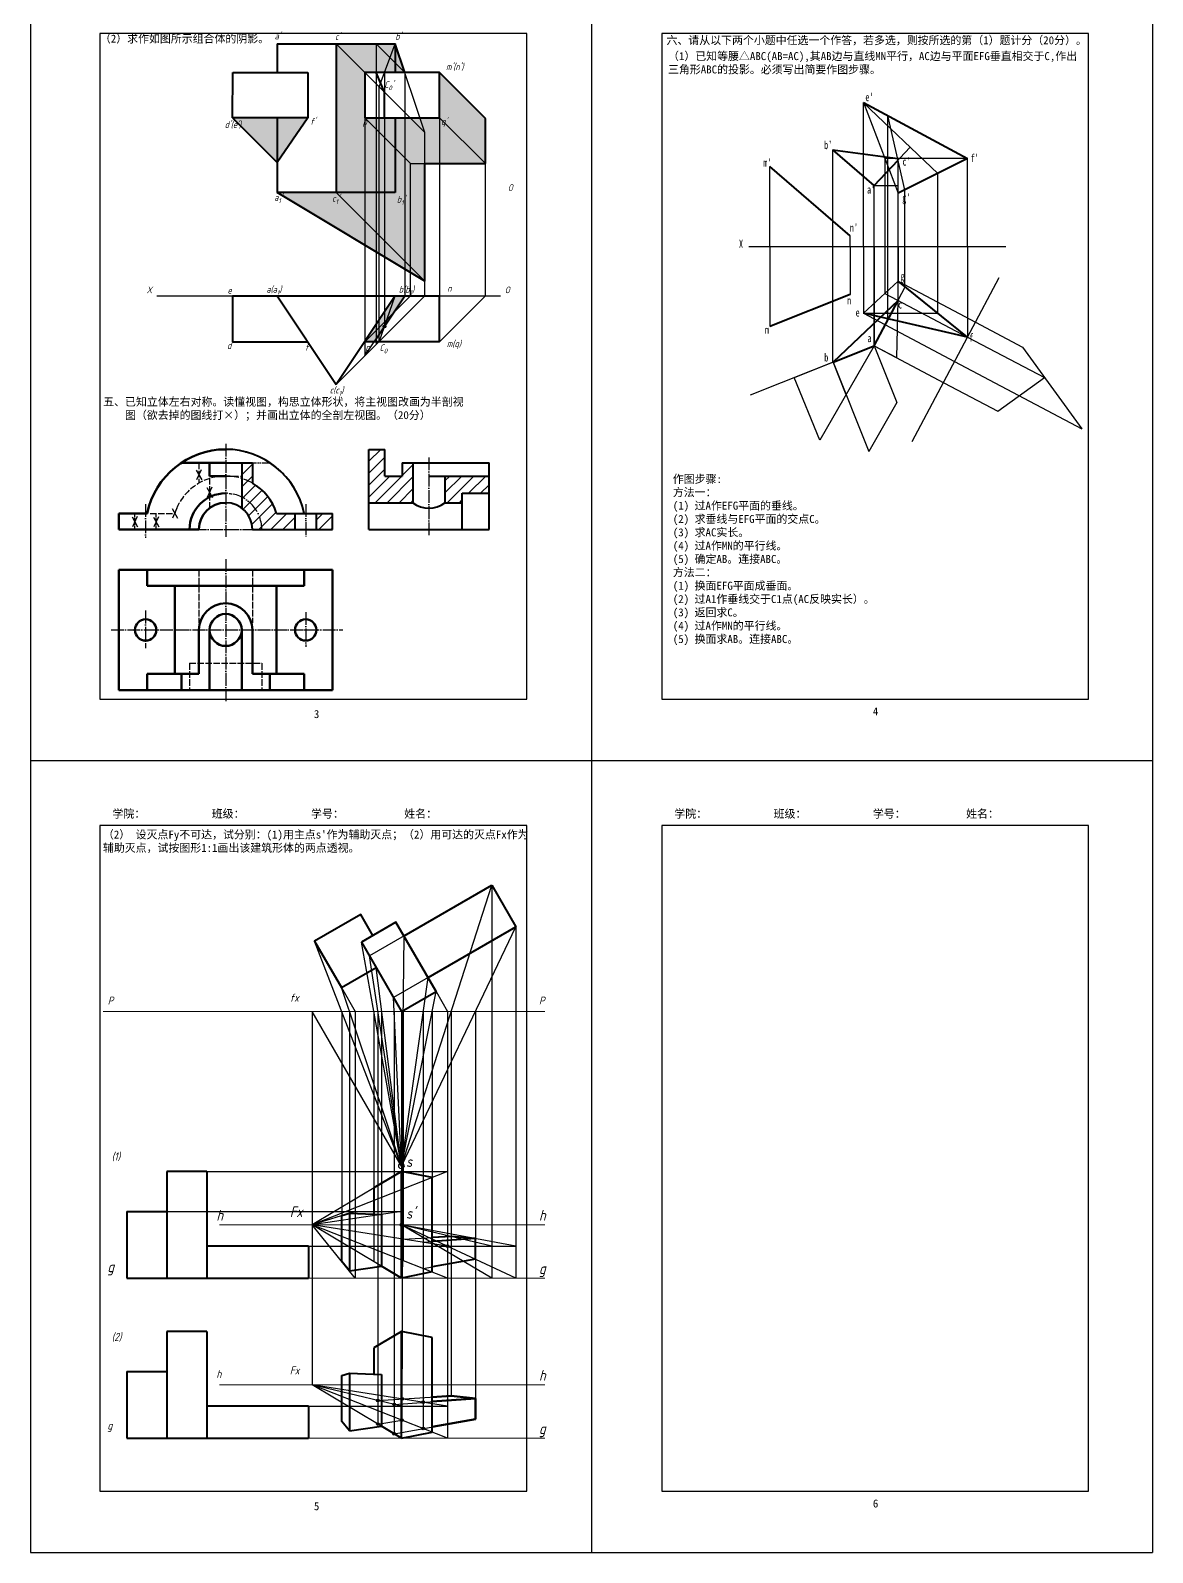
# Model space of a CAD drawing. Header units: millimetres. Extents: x -985 to -565, y -955 to -64.
# Drawn here: x -985 to -565, y -955 to -384 of the extents above; entities that cross this region are included whole.
import ezdxf

# ---------------------------------------------------------------- set-up
doc = ezdxf.new("R2010")
doc.units = ezdxf.units.MM
doc.header["$LTSCALE"] = 0.2
for name, pattern in [('ACAD_ISO02W100', [15, 12, -3]), ('ACAD_ISO04W100', [30, 24, -3, 0, -3]), ('ACAD_ISO05W100', [33, 24, -3, 0, -3, 0, -3])]:
    doc.linetypes.add(name, pattern=pattern)
doc.layers.get('0').update_dxf_attribs({"lineweight": 40})
doc.layers.add('answer', color=170, linetype='Continuous', lineweight=50, plot=False)
doc.layers.add('答案粗实线', color=1, linetype='Continuous', lineweight=40, plot=False)
for name, color, linetype, plot in [('LAYER3', 5, 'Continuous', False), ('图框', 160, 'Continuous', False), ('答案填充2', 1, 'Continuous', False), ('答案点画线', 10, 'ACAD_ISO04W100', False), ('答案细实线', 1, 'Continuous', False)]:
    doc.layers.add(name, color=color, linetype=linetype, plot=plot)
doc.layers.add('双点画线', color=7, linetype='ACAD_ISO05W100')
doc.layers.add('投影字母', color=7, linetype='Continuous')
for name, color, linetype, lineweight in [('文字', 7, 'Continuous', 20), ('格', 7, 'Continuous', 18), ('汉字', 7, 'Continuous', 20), ('点画线', 7, 'ACAD_ISO04W100', 25), ('粗实线', 7, 'Continuous', 50), ('细实线', 7, 'Continuous', 25), ('虚线', 7, 'ACAD_ISO02W100', 25)]:
    doc.layers.add(name, color=color, linetype=linetype, lineweight=lineweight)
doc.styles.add('图中中文', font='', dxfattribs={"width": 0.7, "height": 3})
doc.styles.add('字母', font='gbeitc.shx')
doc.styles.add('尺寸文字25', font='gbeitc.shx', dxfattribs={"height": 2.5})
doc.styles.add('题目文本', font='', dxfattribs={"height": 3})
doc.styles.get('图中中文').set_extended_font_data('FangSong_GB2312')
doc.styles.get('题目文本').set_extended_font_data('SimSun')

msp = doc.modelspace()

# ---------------------------------------------------------------- hatches: boundary and pattern name
at = {"layer": '答案填充2'}
h = msp.add_hatch(color=256, dxfattribs=at)
h.dxf.hatch_style = 1
h.set_gradient(color1=(0, 255, 0), tint=1, name='CURVED')
h.paths.add_polyline_path([(-860.054, -400.092), (-870.73, -389.416), (-870.73, -445.144), (-860.003, -445.144), (-860.003, -417.155), (-860.054, -417.104)])
h.paths.add_polyline_path([(-870.73, -445.144), (-892.829, -445.144), (-860.003, -464.859), (-860.003, -455.872)])
h.paths.add_polyline_path([(-881.406, -417.104), (-892.829, -417.104), (-892.829, -433.832)])
h.paths.add_polyline_path([(-892.829, -417.104), (-909.557, -417.104), (-892.829, -433.832)])
h.paths.add_polyline_path([(-860.003, -445.144), (-870.73, -445.144), (-860.003, -455.872)], flags=17)
h.paths.add_polyline_path([(-814.799, -417.388), (-832.044, -400.143), (-832.044, -417.104), (-814.799, -434.28)])
h.paths.add_polyline_path([(-855.766, -389.416), (-870.73, -389.416), (-860.003, -400.143), (-855.766, -400.143)])
h.paths.add_polyline_path([(-832.044, -417.104), (-832.044, -434.28), (-814.799, -434.28)])
h.paths.add_polyline_path([(-832.044, -417.104), (-839.357, -417.104), (-837.5, -422.646), (-837.5, -434.28), (-832.044, -434.28)])
h.paths.add_polyline_path([(-837.5, -422.646), (-843.042, -417.104), (-845.038, -417.104), (-845.038, -432.12), (-842.878, -434.28), (-837.5, -434.28)])
h.paths.add_polyline_path([(-837.5, -434.28), (-842.878, -434.28), (-842.878, -472.997), (-837.5, -478.375)])
h.paths.add_polyline_path([(-842.878, -434.28), (-845.038, -432.12), (-845.038, -470.836), (-842.878, -472.997)])
h.paths.add_polyline_path([(-845.038, -432.12), (-848.632, -428.526), (-848.632, -445.144), (-852.683, -445.144), (-852.683, -463.192), (-845.038, -470.836)])
h.paths.add_polyline_path([(-845.038, -417.104), (-848.632, -417.104), (-848.632, -428.526), (-845.038, -432.12)])
h.paths.add_polyline_path([(-848.632, -417.104), (-852.683, -417.104), (-852.683, -424.475), (-848.632, -428.526)])
h.paths.add_polyline_path([(-848.632, -428.526), (-852.683, -424.475), (-852.683, -445.144), (-848.632, -445.144)])
h.paths.add_polyline_path([(-855.766, -421.392), (-860.003, -417.155), (-860.003, -445.144), (-855.766, -445.144)])
h.paths.add_polyline_path([(-861.543, -420.992), (-858.053, -420.992), (-858.053, -417.242), (-861.543, -417.242)], flags=9)
h.paths.add_polyline_path([(-872.906, -449.455), (-869.375, -449.455), (-869.375, -445.944), (-872.906, -445.944)], flags=24)
h.paths.add_polyline_path([(-913.165, -421.61), (-905.769, -421.61), (-905.769, -418.172), (-913.165, -418.172)], flags=9)
h.paths.add_polyline_path([(-832.073, -420.881), (-828.844, -420.881), (-828.844, -417.131), (-832.073, -417.131)], flags=9)
h.paths.add_polyline_path([(-848.624, -449.799), (-844.781, -449.799), (-844.781, -446.289), (-848.624, -446.289)], flags=9)
h = msp.add_hatch(color=256, dxfattribs=at)
h.dxf.hatch_style = 1
h.set_gradient(color1=(0, 255, 0), tint=1, name='CURVED')
h.paths.add_polyline_path([(-855.766, -460.109), (-860.003, -455.872), (-860.003, -464.859), (-855.766, -467.404)])
h.paths.add_polyline_path([(-855.766, -445.144), (-860.003, -445.144), (-860.003, -455.872), (-855.766, -460.109)])
h.paths.add_polyline_path([(-852.683, -445.144), (-854.689, -445.144), (-854.689, -461.186), (-852.683, -463.192)])
h.paths.add_polyline_path([(-854.689, -445.144), (-855.766, -445.144), (-855.766, -460.109), (-854.689, -461.186)])
h.paths.add_polyline_path([(-854.689, -422.469), (-855.766, -421.392), (-855.766, -445.144), (-854.689, -445.144)])
h.paths.add_polyline_path([(-852.683, -424.475), (-854.689, -422.469), (-854.689, -445.144), (-852.683, -445.144)])
h.paths.add_polyline_path([(-852.683, -463.192), (-852.683, -469.256), (-845.038, -473.847), (-845.038, -470.836)])
h.paths.add_polyline_path([(-852.683, -463.192), (-854.689, -461.186), (-854.689, -468.051), (-852.683, -469.256)])
h.paths.add_polyline_path([(-854.689, -461.186), (-855.766, -460.109), (-855.766, -467.404), (-854.689, -468.051)])
h.paths.add_polyline_path([(-845.038, -470.836), (-845.038, -473.847), (-842.878, -475.145), (-842.878, -472.997)])
h.paths.add_polyline_path([(-842.878, -472.997), (-842.878, -475.145), (-837.5, -478.375)])
h.paths.add_polyline_path([(-850.587, -394.594), (-855.766, -389.416), (-855.766, -400.143), (-852.683, -400.143)])
h.paths.add_polyline_path([(-848.632, -389.416), (-855.766, -389.416), (-850.587, -394.594)])
h.paths.add_polyline_path([(-848.632, -389.416), (-850.587, -394.594), (-848.632, -396.549)])
h.paths.add_polyline_path([(-848.632, -396.549), (-850.587, -394.594), (-852.683, -400.143), (-848.632, -400.143)])
h.paths.add_polyline_path([(-848.632, -389.416), (-848.632, -396.549), (-845.038, -400.143)])
h.paths.add_polyline_path([(-848.632, -396.549), (-848.632, -400.143), (-845.038, -400.143)], flags=17)
h.paths.add_polyline_path([(-855.766, -417.104), (-860.003, -417.104), (-860.003, -417.155), (-855.766, -421.392)])
h.paths.add_polyline_path([(-854.689, -417.104), (-855.766, -417.104), (-855.766, -421.392), (-854.689, -422.469)])
h.paths.add_polyline_path([(-852.683, -417.104), (-854.689, -417.104), (-854.689, -422.469), (-852.683, -424.475)])
h.paths.add_polyline_path([(-839.357, -417.104), (-843.042, -417.104), (-837.5, -422.646)])
h.paths.add_polyline_path([(-845.038, -483.875), (-848.632, -483.875), (-851.763, -492.76), (-849.327, -490.324)])
h.paths.add_polyline_path([(-848.632, -483.875), (-852.683, -489.966), (-852.683, -493.68), (-851.763, -492.76)])
h.paths.add_polyline_path([(-861.543, -420.992), (-858.053, -420.992), (-858.053, -417.242), (-861.543, -417.242)], flags=9)
h = msp.add_hatch(color=256, dxfattribs=at)
h.dxf.hatch_style = 1
h.set_gradient(color1=(0, 255, 0), tint=1, name='SPHERICAL')
h.paths.add_polyline_path([(-845.038, -483.875), (-848.632, -483.875), (-851.763, -492.76), (-849.327, -490.324)])
h.paths.add_polyline_path([(-848.632, -483.875), (-852.683, -489.966), (-852.683, -493.68), (-851.763, -492.76)])
h.paths.add_polyline_path([(-852.683, -489.966), (-854.689, -492.984), (-854.689, -495.687), (-852.683, -493.68)])
h.paths.add_polyline_path([(-854.689, -492.984), (-855.766, -494.603), (-855.766, -496.763), (-854.689, -495.687)])
h.paths.add_polyline_path([(-855.766, -496.763), (-855.766, -494.603), (-860.003, -500.975), (-860.003, -501)])
h.paths.add_polyline_path([(-855.766, -500.007), (-855.766, -496.763), (-860.003, -501), (-860.003, -501.052), (-856.466, -501.06)])
h.paths.add_polyline_path([(-854.689, -495.687), (-855.766, -496.763), (-855.766, -500.007), (-854.689, -498.388)])
h.paths.add_polyline_path([(-853.183, -495.37, -0.4142136), (-852.683, -494.87), (-852.683, -493.68), (-854.689, -495.687), (-854.689, -498.388), (-852.96, -495.787, -0.2510721)])
h.paths.add_polyline_path([(-851.763, -492.76), (-852.683, -493.68), (-852.683, -494.87, -0.0849003), (-852.517, -494.899)])
h.paths.add_polyline_path([(-849.327, -490.324), (-851.763, -492.76), (-852.517, -494.899, -0.0620941), (-852.406, -494.954)])
at = {"layer": '答案细实线'}
h = msp.add_hatch(dxfattribs=at)
h.set_pattern_fill('ANSI31', color=256)
h.set_pattern_definition([(45, (-193.5636, -716.0503), (-2.245064, 2.245064), [])])
h.paths.add_polyline_path([(-813.479, -557.874), (-813.479, -551.401), (-829.979, -551.401), (-829.979, -561.401), (-823.479, -561.401), (-823.479, -557.874)])
h.paths.add_polyline_path([(-841.979, -546.401), (-845.979, -546.401), (-845.979, -551.401), (-852.479, -551.401), (-852.479, -541.401), (-858.479, -541.401), (-858.479, -561.401), (-841.979, -561.401)])
h = msp.add_hatch(dxfattribs=at)
h.set_pattern_fill('ANSI31', color=256)
h.set_pattern_definition([(45, (-280.5634, -630.279), (-2.245064, 2.245064), [])])
h.paths.add_polyline_path([(-902.164, -554.08), (-902.164, -546.401), (-906.164, -546.401), (-906.164, -561.988), (-894.517, -561.988, 0.1402101)])
h.paths.add_polyline_path([(-886.164, -565.401), (-893.085, -565.401, 0.0463573), (-894.517, -561.988), (-906.164, -561.988), (-906.164, -563.401, -0.236068), (-902.164, -571.401), (-896.308, -571.401), (-886.164, -571.401)])
h.paths.add_polyline_path([(-872.164, -565.401), (-878.164, -565.401), (-878.164, -571.401), (-872.164, -571.401)])

# ---------------------------------------------------------------- linework, layer by layer
for p, q in [((-892.829, -389.416), (-870.73, -389.416)), ((-892.829, -389.416), (-892.829, -400.143)), ((-870.73, -389.416), (-848.632, -389.416)), ((-870.73, -389.416), (-870.73, -445.144)), ((-848.632, -389.416), (-848.632, -400.143)), ((-909.557, -417.104), (-909.417, -400.143)), ((-909.417, -400.143), (-881.406, -400.143)), ((-881.406, -400.143), (-881.406, -417.104)), ((-832.044, -400.143), (-860.054, -400.143)), ((-860.054, -400.143), (-860.054, -417.104)), ((-832.044, -417.104), (-832.044, -400.143)), ((-673.189, -411.355), (-634.189, -432.355)), ((-881.406, -417.104), (-909.557, -417.104)), ((-892.829, -417.104), (-892.829, -445.144)), ((-860.054, -417.104), (-832.044, -417.104)), ((-848.632, -417.104), (-848.632, -445.144)), ((-634.189, -432.355), (-660.189, -445.355)), ((-678.189, -461.355), (-708.189, -435.355)), ((-848.632, -445.144), (-892.829, -445.144)), ((-634.189, -499.355), (-660.189, -478.355)), ((-909.557, -483.875), (-909.557, -501.121)), ((-909.557, -483.875), (-832.044, -483.875)), ((-892.829, -483.875), (-870.73, -517.106)), ((-892.829, -483.875), (-870.73, -517.106)), ((-848.632, -483.875), (-870.73, -517.106)), ((-848.632, -483.875), (-870.73, -517.106)), ((-832.044, -501.121), (-832.044, -483.875)), ((-678.189, -483.355), (-708.189, -495.355)), ((-634.189, -499.355), (-673.189, -490.355)), ((-909.557, -501.121), (-881.406, -501.052)), ((-909.557, -501.121), (-881.406, -501.052)), ((-832.044, -501.121), (-860.054, -501.052)), ((-832.044, -501.121), (-860.054, -501.052)), ((-845.333, -723.845), (-812.424, -704.845)), ((-812.424, -704.845), (-803.424, -720.433)), ((-836.333, -739.433), (-803.424, -720.433)), ((-934.178, -812.129), (-934.178, -852.129)), ((-919.178, -812.129), (-934.178, -812.129)), ((-919.178, -812.129), (-919.178, -852.129)), ((-949.178, -827.129), (-949.178, -852.129)), ((-949.178, -827.129), (-934.178, -827.129)), ((-881.178, -840.129), (-919.178, -840.129)), ((-881.178, -840.129), (-881.178, -852.129)), ((-949.178, -852.129), (-881.178, -852.129)), ((-934.178, -872.129), (-934.178, -912.129)), ((-919.178, -872.129), (-934.178, -872.129)), ((-919.178, -872.129), (-919.178, -912.129)), ((-949.178, -887.129), (-949.178, -912.129)), ((-949.178, -887.129), (-934.178, -887.129)), ((-881.178, -900.129), (-919.178, -900.129)), ((-881.178, -900.129), (-881.178, -912.129)), ((-949.178, -912.129), (-881.178, -912.129))]:
    msp.add_line(p, q)
at = {"const_width": 0.25}
for points in [[(-669.314, -442.445, 1), (-669.064, -442.445, 1)], [(-669.314, -502.561, 1), (-669.064, -502.561, 1)]]:
    msp.add_lwpolyline(points, format="xyb", close=True, dxfattribs=at)
msp.add_lwpolyline([(-856.993, -723.649), (-861.493, -715.854), (-878.813, -725.854), (-868.813, -743.175), (-855.823, -735.675)])
msp.add_lwpolyline([(-861.323, -726.149), (-846.323, -752.129), (-833.333, -744.629), (-848.333, -718.649)], close=True)
at = {"layer": 'answer'}
for p, q in [((-827.648, -896.264), (-834.82, -896.722)), ((-818.583, -897.302), (-834.82, -898.458)), ((-818.583, -897.302), (-827.648, -896.264)), ((-818.583, -905.062), (-818.583, -897.302)), ((-834.82, -907.95), (-818.583, -905.062))]:
    msp.add_line(p, q, dxfattribs=at)
at = {"layer": 'LAYER3'}
for p, q in [((-845.333, -723.845), (-858.323, -731.345)), ((-846.323, -810.129), (-858.323, -731.345)), ((-836.333, -739.433), (-849.323, -746.933)), ((-846.323, -810.129), (-849.323, -746.933)), ((-855.157, -752.129), (-855.157, -906.853)), ((-849.076, -752.129), (-849.076, -910.485)), ((-845.657, -752.129), (-846.105, -905.397)), ((-879.809, -832.129), (-879.809, -892.129)), ((-838.127, -848.538), (-838.127, -908.538)), ((-818.583, -845.062), (-818.583, -905.062)), ((-829.002, -852.129), (-829.002, -912.129)), ((-827.648, -852.129), (-827.648, -896.264)), ((-846.323, -900.129), (-879.809, -892.129)), ((-846.323, -912.129), (-879.809, -892.129)), ((-829.002, -912.129), (-879.809, -892.129)), ((-829.002, -900.129), (-879.809, -892.129)), ((-881.178, -900.129), (-829.002, -900.129)), ((-855.157, -898.019), (-827.648, -896.264)), ((-849.076, -899.472), (-818.583, -897.302)), ((-855.157, -906.853), (-846.105, -905.397)), ((-849.076, -910.485), (-818.583, -905.062))]:
    msp.add_line(p, q, dxfattribs=at)
for centre in [(-855.157, -898.019), (-849.076, -899.472), (-846.082, -897.44), (-838.127, -898.693), (-855.157, -906.853), (-846.105, -905.397), (-849.076, -910.485), (-838.127, -908.538)]:
    msp.add_circle(centre, 0.5, dxfattribs=at)
at = {"layer": '双点画线'}
for p, q in [((-912.164, -546.401), (-895.581, -546.401)), ((-906.164, -546.401), (-906.164, -551.401)), ((-902.164, -546.401), (-902.164, -554.08)), ((-912.164, -551.401), (-906.164, -551.401)), ((-906.164, -551.401), (-906.164, -563.401)), ((-882.164, -561.929), (-882.164, -574.632)), ((-893.085, -565.401), (-882.77, -565.401)), ((-886.164, -571.401), (-886.164, -565.401)), ((-882.77, -565.401), (-872.164, -565.401)), ((-878.164, -571.401), (-878.164, -565.401)), ((-872.164, -571.401), (-872.164, -565.401)), ((-902.164, -571.401), (-872.164, -571.401))]:
    msp.add_line(p, q, dxfattribs=at)
for radius, start in [(30, 11.53696), (20, 17.4576), (13.526, 0), (10, 0)]:
    msp.add_arc((-912.164, -571.401), radius, start, 90, dxfattribs=at)
at = {"layer": '图框'}
for p, q in [((-775.069, -64.039), (-775.069, -658.039)), ((-564.819, -64.039), (-564.819, -658.039)), ((-775.069, -361.039), (-775.069, -658.039)), ((-775.069, -658.039), (-775.069, -955.039)), ((-564.819, -658.039), (-564.819, -955.039))]:
    msp.add_line(p, q, dxfattribs=at)
for points in [[(-564.819, -64.039), (-985.319, -64.039), (-985.319, -658.039), (-564.819, -658.039)], [(-564.819, -361.039), (-985.319, -361.039), (-985.319, -955.039), (-564.819, -955.039)]]:
    msp.add_lwpolyline(points, dxfattribs=at)
for points in [[(-959.314, -635.039), (-799.314, -635.039), (-799.314, -385.476), (-959.314, -385.476)], [(-748.767, -635.039), (-588.767, -635.039), (-588.767, -385.476), (-748.767, -385.476)], [(-959.314, -932.039), (-799.314, -932.039), (-799.314, -682.476), (-959.314, -682.476)], [(-748.767, -932.039), (-588.767, -932.039), (-588.767, -682.476), (-748.767, -682.476)]]:
    msp.add_lwpolyline(points, close=True, dxfattribs=at)
at = {"layer": '格'}
for p, q in [((-958.131, -752.129), (-792.602, -752.129)), ((-914.433, -832.129), (-792.602, -832.129)), ((-949.178, -852.129), (-792.602, -852.129)), ((-914.433, -892.129), (-792.602, -892.129)), ((-949.178, -912.129), (-792.602, -912.129))]:
    msp.add_line(p, q, dxfattribs=at)
at = {"layer": '点画线'}
for p, q in [((-912.164, -539.295), (-912.164, -574.2)), ((-942.164, -561.929), (-942.164, -574.632)), ((-936.308, -571.401), (-896.308, -571.401)), ((-912.164, -582.554), (-912.164, -635.812)), ((-942.164, -601.845), (-942.164, -615.894)), ((-882.164, -602.425), (-882.164, -615.429)), ((-955.082, -609.135), (-868.206, -609.135))]:
    msp.add_line(p, q, dxfattribs=at)
at = {"layer": '答案点画线'}
msp.add_line((-835.979, -544.468), (-835.979, -573.605), dxfattribs=at)
at = {"layer": '答案粗实线'}
for p, q in [((-845.038, -400.143), (-848.632, -389.416)), ((-852.683, -407.463), (-855.766, -400.143)), ((-814.799, -417.388), (-832.044, -400.143)), ((-852.683, -417.104), (-852.683, -407.463)), ((-909.557, -417.104), (-892.829, -433.832)), ((-881.406, -417.104), (-892.829, -433.832)), ((-814.799, -434.28), (-814.799, -417.388)), ((-837.5, -434.28), (-814.799, -434.28)), ((-837.5, -478.375), (-837.5, -434.28)), ((-837.5, -478.375), (-892.829, -445.144)), ((-856.466, -501.06), (-845.038, -483.875)), ((-660.189, -485.577), (-684.558, -508.735)), ((-684.558, -508.735), (-669.189, -502.561)), ((-858.479, -571.401), (-858.479, -541.401)), ((-858.479, -541.401), (-852.479, -541.401)), ((-852.479, -551.401), (-852.479, -541.401)), ((-912.164, -546.401), (-902.164, -546.401)), ((-906.164, -546.401), (-906.164, -563.401)), ((-902.164, -546.401), (-902.164, -554.08)), ((-845.979, -546.401), (-813.479, -546.401)), ((-845.979, -546.401), (-845.979, -551.401)), ((-841.979, -546.401), (-841.979, -561.401)), ((-813.479, -571.401), (-813.479, -546.401)), ((-852.479, -551.401), (-845.979, -551.401)), ((-835.979, -551.401), (-813.479, -551.401)), ((-829.979, -551.401), (-829.979, -561.401)), ((-823.479, -571.401), (-823.479, -557.874)), ((-823.479, -557.874), (-813.479, -557.874)), ((-858.479, -561.401), (-841.979, -561.401)), ((-829.979, -561.401), (-823.479, -561.401)), ((-893.085, -565.401), (-882.77, -565.401)), ((-886.164, -571.401), (-886.164, -565.401)), ((-882.77, -565.401), (-872.164, -565.401)), ((-878.164, -571.401), (-878.164, -565.401)), ((-872.164, -571.401), (-872.164, -565.401)), ((-902.164, -571.401), (-872.164, -571.401)), ((-858.479, -571.401), (-813.479, -571.401)), ((-846.323, -812.129), (-856.682, -818.317)), ((-846.323, -852.129), (-846.323, -812.129)), ((-834.82, -814.42), (-846.323, -812.129)), ((-834.82, -849.839), (-834.82, -814.42)), ((-856.682, -818.317), (-856.682, -828.128)), ((-868.684, -828.688), (-865.805, -827.798)), ((-868.684, -845.894), (-868.684, -828.688)), ((-865.805, -827.798), (-865.805, -849.455)), ((-865.805, -827.798), (-853.723, -828.234)), ((-853.723, -828.234), (-853.723, -847.709)), ((-827.648, -836.537), (-834.82, -836.923)), ((-818.583, -837.302), (-834.82, -838.458)), ((-818.583, -837.302), (-827.648, -836.537)), ((-818.583, -845.062), (-818.583, -837.302)), ((-865.805, -849.455), (-868.684, -845.894)), ((-865.805, -849.455), (-853.723, -847.709)), ((-846.323, -852.129), (-853.723, -847.709)), ((-834.82, -849.839), (-846.323, -852.129)), ((-818.583, -845.062), (-834.82, -847.95)), ((-846.323, -872.129), (-856.682, -878.317)), ((-846.323, -912.129), (-846.323, -872.129)), ((-834.82, -874.42), (-846.323, -872.129)), ((-856.682, -878.317), (-856.682, -888.128)), ((-834.82, -909.839), (-834.82, -874.42)), ((-868.684, -888.688), (-865.805, -887.798)), ((-868.684, -905.894), (-868.684, -888.688)), ((-865.805, -887.798), (-865.805, -909.455)), ((-865.805, -887.798), (-853.723, -888.234)), ((-853.723, -888.234), (-853.723, -907.709)), ((-865.805, -909.455), (-868.684, -905.894)), ((-865.805, -909.455), (-853.723, -907.709)), ((-846.323, -912.129), (-853.723, -907.709)), ((-846.323, -912.129), (-834.82, -909.839))]:
    msp.add_line(p, q, dxfattribs=at)
at = {"layer": '答案粗实线', "color": 1}
for p, q in [((-669.189, -442.445), (-684.593, -429.095)), ((-684.593, -429.095), (-660.326, -432.355)), ((-669.189, -442.445), (-660.189, -432.95)), ((-669.189, -502.561), (-660.189, -485.577))]:
    msp.add_line(p, q, dxfattribs=at)
at = {"layer": '答案粗实线'}
for centre, radius, start, end in [((-912.164, -571.401), 30, 11.53696, 90), ((-912.164, -571.401), 20, 17.4576, 60), ((-912.164, -571.401), 10, 0, 90), ((-835.979, -553.401), 10, 233.1301, 306.8699)]:
    msp.add_arc(centre, radius, start, end, dxfattribs=at)
at = {"layer": '答案细实线'}
for p, q in [((-870.73, -389.416), (-837.5, -422.646)), ((-845.038, -400.143), (-855.766, -389.416)), ((-855.766, -389.416), (-855.766, -502.141)), ((-854.689, -405.457), (-848.632, -389.416)), ((-837.5, -422.646), (-848.632, -389.416)), ((-860.003, -400.143), (-860.003, -506.379)), ((-852.683, -400.143), (-852.683, -495.37)), ((-845.038, -400.143), (-845.038, -483.875)), ((-832.044, -400.143), (-814.799, -417.388)), ((-832.044, -400.143), (-832.044, -501.121)), ((-854.689, -501.065), (-854.689, -405.457)), ((-673.189, -411.355), (-660.189, -445.355)), ((-645.332, -437.926), (-673.189, -411.52)), ((-664.018, -492.471), (-664.018, -416.293)), ((-657.632, -444.076), (-664.018, -416.293)), ((-860.054, -417.104), (-842.878, -434.28)), ((-832.044, -417.104), (-814.799, -434.28)), ((-814.799, -483.875), (-814.799, -417.388)), ((-837.5, -478.375), (-837.5, -422.646)), ((-684.593, -508.649), (-684.593, -429.095)), ((-634.189, -432.355), (-665.159, -432.355)), ((-665.159, -432.355), (-665.159, -482.943)), ((-842.878, -483.875), (-842.878, -434.28)), ((-842.878, -434.28), (-837.5, -434.28)), ((-645.332, -490.355), (-645.332, -437.926)), ((-657.632, -480.42), (-657.632, -444.076)), ((-870.73, -445.144), (-837.5, -478.375)), ((-837.5, -483.875), (-837.5, -478.375)), ((-660.189, -478.355), (-673.189, -490.355)), ((-870.73, -517.106), (-837.5, -483.875)), ((-860.054, -501.052), (-842.878, -483.875)), ((-854.689, -501.065), (-848.632, -483.875)), ((-832.044, -501.121), (-814.799, -483.875)), ((-665.159, -482.943), (-634.189, -499.355)), ((-673.189, -490.355), (-645.332, -490.355)), ((-860.003, -506.379), (-856.466, -501.06)), ((-669.241, -502.55), (-699.241, -514.55)), ((-669.13, -502.556), (-699.13, -514.556)), ((-669.13, -502.556), (-689.51, -537.992)), ((-679.684, -520.915), (-684.626, -508.381)), ((-689.51, -537.992), (-699.071, -514.482)), ((-923.18, -549.206), (-921.157, -552.878)), ((-921.335, -549.038), (-923.069, -552.872)), ((-919.18, -555.735), (-917.157, -559.408)), ((-917.335, -555.567), (-919.069, -559.401)), ((-932.254, -563.564), (-930.232, -567.237)), ((-930.41, -563.396), (-932.143, -567.23)), ((-947.18, -566.735), (-945.157, -570.408)), ((-945.335, -566.567), (-947.069, -570.401)), ((-939.18, -566.834), (-937.157, -570.506)), ((-937.335, -566.665), (-939.069, -570.5)), ((-846.323, -810.129), (-812.424, -704.845)), ((-812.424, -704.845), (-812.424, -852.129)), ((-846.323, -810.129), (-803.424, -720.433)), ((-846.323, -810.129), (-845.333, -723.845)), ((-803.424, -720.433), (-803.424, -752.129)), ((-846.323, -810.129), (-878.813, -725.854)), ((-846.323, -810.129), (-861.323, -726.149)), ((-846.323, -810.129), (-855.823, -735.675)), ((-846.323, -810.129), (-836.333, -739.433)), ((-868.813, -743.175), (-863.643, -752.129)), ((-846.323, -810.129), (-868.813, -743.175)), ((-846.323, -810.129), (-833.333, -744.629)), ((-833.333, -744.629), (-829.002, -752.129)), ((-846.323, -810.129), (-879.809, -752.129)), ((-879.809, -752.129), (-879.809, -832.129)), ((-868.684, -752.129), (-868.684, -845.894)), ((-865.805, -752.129), (-865.805, -849.455)), ((-863.643, -752.129), (-863.643, -852.129)), ((-856.682, -752.129), (-856.682, -845.942)), ((-853.723, -752.129), (-853.723, -847.709)), ((-845.657, -752.129), (-845.657, -845.573)), ((-838.127, -752.129), (-838.127, -848.538)), ((-834.82, -752.129), (-834.82, -849.839)), ((-829.002, -752.129), (-829.002, -852.129)), ((-827.648, -752.129), (-827.648, -852.129)), ((-818.583, -752.129), (-818.583, -845.062)), ((-803.424, -752.129), (-803.424, -852.129)), ((-846.323, -810.129), (-846.323, -832.129)), ((-919.178, -812.129), (-846.323, -812.129)), ((-846.323, -812.129), (-879.809, -832.129)), ((-829.002, -812.129), (-879.809, -832.129)), ((-846.323, -812.129), (-829.002, -812.129)), ((-934.178, -827.129), (-846.323, -827.129)), ((-846.323, -827.129), (-879.809, -832.129)), ((-863.643, -827.129), (-879.809, -832.129)), ((-846.323, -852.129), (-879.809, -832.129)), ((-863.643, -852.129), (-879.809, -832.129)), ((-829.002, -852.129), (-879.809, -832.129)), ((-829.002, -840.129), (-879.809, -832.129)), ((-846.323, -832.129), (-846.323, -852.129)), ((-803.424, -840.129), (-846.323, -832.129)), ((-803.424, -852.129), (-846.323, -832.129)), ((-812.424, -852.129), (-846.323, -832.129)), ((-812.424, -840.129), (-846.323, -832.129)), ((-845.657, -837.507), (-827.648, -836.537)), ((-838.127, -838.693), (-818.583, -837.302)), ((-881.178, -840.129), (-803.424, -840.129)), ((-838.127, -848.538), (-818.583, -845.062))]:
    msp.add_line(p, q, dxfattribs=at)
at = {"layer": '答案细实线', "color": 1}
for p, q in [((-669.189, -442.445), (-655.642, -428.153)), ((-660.189, -485.577), (-660.189, -432.95)), ((-669.189, -442.445), (-660.189, -442.445)), ((-669.189, -502.561), (-657.549, -480.486)), ((-660.245, -485.547), (-660.804, -507.015)), ((-669.189, -502.561), (-660.804, -507.015))]:
    msp.add_line(p, q, dxfattribs=at)
at = {"layer": '答案细实线', "color": 5}
for p, q in [((-660.189, -478.355), (-631.201, -493.716)), ((-622.415, -477.137), (-654.97, -538.57)), ((-673.189, -490.355), (-639.016, -508.463)), ((-631.201, -493.716), (-613.529, -503.08)), ((-634.189, -499.355), (-605.282, -514.458)), ((-669.121, -502.561), (-715.646, -521.129)), ((-669.189, -502.561), (-660.686, -523.834)), ((-669.18, -502.565), (-643.033, -516.421)), ((-613.529, -503.08), (-591.301, -533.748)), ((-684.558, -508.735), (-671.136, -542.226)), ((-639.016, -508.463), (-591.301, -533.748)), ((-643.033, -516.421), (-622.791, -527.148)), ((-622.791, -527.148), (-605.282, -514.458)), ((-660.686, -523.834), (-671.136, -542.226))]:
    msp.add_line(p, q, dxfattribs=at)
at = {"layer": '答案细实线', "const_width": 0.25}
msp.add_lwpolyline([(-660.26, -485.605, 1), (-660.01, -485.605, 1)], format="xyb", close=True, dxfattribs=at)
at = {"layer": '答案细实线'}
for centre in [(-852.683, -495.37), (-846.323, -832.129), (-829.002, -840.129)]:
    msp.add_circle(centre, 0.5, dxfattribs=at)
at = {"layer": '粗实线'}
for p, q in [((-928.747, -546.401), (-912.164, -546.401)), ((-918.164, -546.401), (-918.164, -551.401)), ((-918.164, -551.401), (-912.164, -551.401)), ((-952.164, -565.401), (-941.558, -565.401)), ((-952.164, -571.401), (-952.164, -565.401)), ((-952.164, -571.401), (-922.164, -571.401)), ((-952.164, -586.635), (-872.164, -586.635)), ((-952.164, -586.635), (-952.164, -631.635)), ((-941.558, -592.635), (-941.558, -586.635)), ((-882.77, -592.635), (-882.77, -586.635)), ((-872.164, -586.635), (-872.164, -631.635)), ((-941.558, -592.635), (-882.77, -592.635)), ((-931.243, -592.635), (-931.243, -625.635)), ((-893.085, -592.635), (-893.085, -625.635)), ((-922.164, -609.135), (-922.164, -625.635)), ((-918.164, -609.135), (-918.164, -631.635)), ((-906.164, -609.135), (-906.164, -631.635)), ((-902.164, -609.135), (-902.164, -625.635)), ((-941.558, -625.635), (-922.164, -625.635)), ((-941.558, -625.635), (-941.558, -631.635)), ((-928.747, -631.635), (-928.747, -625.635)), ((-902.164, -625.635), (-882.77, -625.635)), ((-895.581, -631.635), (-895.581, -625.635)), ((-882.77, -625.635), (-882.77, -631.635)), ((-952.164, -631.635), (-872.164, -631.635))]:
    msp.add_line(p, q, dxfattribs=at)
for centre, radius in [((-912.164, -609.135), 6), ((-942.164, -609.135), 4), ((-882.164, -609.135), 4)]:
    msp.add_circle(centre, radius, dxfattribs=at)
for centre, radius, start, end in [((-912.164, -571.401), 30, 90, 168.46304), ((-912.164, -571.401), 13.526, 90, 180), ((-912.164, -571.401), 10, 90, 180), ((-912.164, -609.135), 10, 0, 180)]:
    msp.add_arc(centre, radius, start, end, dxfattribs=at)
at = {"layer": '细实线'}
for p, q in [((-673.189, -465.355), (-673.189, -411.355)), ((-634.189, -465.355), (-634.189, -432.355)), ((-708.189, -465.355), (-708.189, -435.355)), ((-669.189, -465.355), (-669.189, -442.709)), ((-660.189, -465.355), (-660.189, -445.355)), ((-678.189, -465.355), (-678.189, -461.355)), ((-716.114, -465.355), (-619.802, -465.355)), ((-708.189, -465.355), (-708.189, -495.355)), ((-678.189, -465.355), (-678.189, -483.355)), ((-673.189, -465.355), (-673.189, -490.355)), ((-669.189, -465.355), (-669.189, -501.754)), ((-669.189, -502.561), (-669.189, -465.355)), ((-660.189, -465.355), (-660.189, -478.355)), ((-634.189, -465.355), (-634.189, -499.355)), ((-937.981, -483.875), (-809.113, -483.875)), ((-846.323, -752.129), (-846.323, -810.129))]:
    msp.add_line(p, q, dxfattribs=at)
msp.add_circle((-846.323, -810.129), 1, dxfattribs=at)
at = {"layer": '虚线'}
for p, q in [((-922.164, -546.401), (-922.164, -554.08)), ((-918.164, -552.165), (-918.164, -563.401)), ((-941.558, -565.401), (-941.513, -565.401)), ((-940.487, -565.401), (-931.243, -565.401)), ((-922.164, -586.635), (-922.164, -606.41)), ((-902.164, -586.635), (-902.164, -606.461)), ((-902.164, -608.533), (-902.164, -609.135)), ((-925.691, -621.635), (-898.638, -621.635)), ((-925.691, -621.635), (-925.691, -631.635)), ((-898.638, -621.635), (-898.638, -631.635))]:
    msp.add_line(p, q, dxfattribs=at)
at = {"layer": '虚线', "ltscale": 0.5}
for p, q in [((-946.164, -571.401), (-946.164, -565.401)), ((-938.164, -571.401), (-938.164, -565.401))]:
    msp.add_line(p, q, dxfattribs=at)
at = {"layer": '虚线'}
msp.add_arc((-912.164, -571.401), 20, 90, 162.5424, dxfattribs=at)

# ---------------------------------------------------------------- texts
at = {"char_height": 3, "attachment_point": 1, "style": '题目文本'}
for s, insert, width in [('（2）求作如图所示组合体的阴影。', (-959.314, -385.914), 116.03316), ('（1）已知等腰△ABC(AB=AC),其AB边与直线MN平行，AC边与平面EFG垂直相交于C,作出三角形ABC的投影。必须写出简要作图步骤。', (-746.399, -392.467), 156.55)]:
    msp.add_mtext(s, dxfattribs=dict(at, insert=insert, width=width))
at = {"layer": 'LAYER3', "insert": (-888.131, -885.233), "char_height": 3, "attachment_point": 1, "style": '尺寸文字25'}
msp.add_mtext_dynamic_manual_height_columns('Fx', width=8.99297, gutter_width=20, heights=[0], dxfattribs=at)
at = {"layer": '投影字母', "attachment_point": 1}
for s, width, gutter_width, insert, char_height, style in [("a'", 9.04104, 12.5, (-893.807, -385.199), 2.5, '尺寸文字25'), ("c'", 9.04104, 12.5, (-871.162, -385.371), 2.5, '尺寸文字25'), ("b'", 9.04104, 12.5, (-848.602, -385.285), 2.5, '尺寸文字25'), ("m'(n')", 9.04104, 12.5, (-829.611, -396.72), 2.5, '尺寸文字25'), ("d'(e')", 9.04104, 12.5, (-912.54, -418.381), 2.5, '尺寸文字25'), ("f'", 9.04104, 12.5, (-880.476, -417.161), 2.5, '尺寸文字25'), ("p'", 9.04104, 12.5, (-860.814, -417.346), 2.5, '尺寸文字25'), ("q'", 9.04104, 12.5, (-831.448, -417.235), 2.5, '尺寸文字25'), ("\\A1;a{\\H0.7x;\\S^ 1;}'", 9.04104, 12.5, (-893.98, -445.704), 2.5, '尺寸文字25'), ("\\A1;c{\\H0.7x;\\S^ 1;}'", 9.04104, 12.5, (-872.281, -446.049), 2.5, '尺寸文字25'), ("\\A1;b{\\H0.7x;\\S^ 1;}'", 9.04104, 12.5, (-847.999, -446.393), 2.5, '尺寸文字25'), ('X', 12.60709, 12.5, (-941.777, -480.357), 2.5, '尺寸文字25'), ('e', 6.0238, 12.5, (-911.484, -480.507), 2.5, '尺寸文字25'), ('\\A1;a(a{\\H0.7x;\\S^ 1;})', 23.35913, 12.5, (-896.906, -480.127), 2.5, '尺寸文字25'), ('\\A1;b(b{\\H0.7x;\\S^ 1;})', 23.35913, 12.5, (-847.285, -480.127), 2.5, '尺寸文字25'), ('n', 6.0238, 12.5, (-829.113, -479.758), 2.5, '尺寸文字25'), ('O', 12.60709, 12.5, (-807.572, -480.357), 2.5, '尺寸文字25'), ('d', 6.0238, 12.5, (-911.659, -501.276), 2.5, '尺寸文字25'), ('f', 6.79443, 12.5, (-882.49, -501.899), 2.5, '尺寸文字25'), ('m(q)', 6.0238, 12.5, (-829.287, -500.526), 2.5, '尺寸文字25'), ('p', 9.04104, 12.5, (-859.775, -501.862), 2.5, '尺寸文字25'), ('\\A1;c(c{\\H0.7x;\\S^ 1;})', 23.35913, 12.5, (-873.19, -517.94), 2.5, '尺寸文字25'), ('P', 13.60261, 20, (-956.369, -746.576), 3, '字母'), ('P', 13.60261, 20, (-794.76, -746.576), 3, '字母'), ('h', 13.60261, 20, (-915.663, -826.576), 4, '字母'), ('h', 13.60261, 20, (-794.76, -826.576), 4, '字母'), ('g', 13.60261, 20, (-956.498, -845.915), 4, '字母'), ('g', 13.60261, 20, (-794.76, -846.576), 4, '字母'), ('h', 13.60261, 20, (-915.663, -886.576), 3, '尺寸文字25'), ('h', 13.60261, 20, (-794.76, -886.576), 4, '字母'), ('g', 13.60261, 20, (-956.498, -905.915), 3, '尺寸文字25'), ('g', 13.60261, 20, (-794.76, -906.576), 4, '字母')]:
    msp.add_mtext_dynamic_manual_height_columns(s, width=width, gutter_width=gutter_width, heights=[0], dxfattribs=dict(at, insert=insert, char_height=char_height, style=style))
at = {"layer": '文字', "char_height": 3, "attachment_point": 1, "style": '题目文本'}
for s, insert, width in [('六、请从以下两个小题中任选一个作答，若多选，则按所选的第（1）题计分（20分）。', (-746.959, -386.522), 163.66743), ('\\pxt14;五、已知立体左右对称。读懂视图，构思立体形状，将主视图改画为半剖视\\P    图（欲去掉的图线打×）；并画出立体的全剖左视图。（20分）', (-958.056, -522.067), 143.08569), ('\\pl4.787;{\\fSimSun|b1|i0|c134|p2;学院：\\fTimes New Roman|b1|i0|c0|p18;\\L                     \\l \\fSimSun|b1|i0|c134|p2;班级：\\fTimes New Roman|b1|i0|c0|p18;\\L                    \\l  \\fSimSun|b1|i0|c134|p2;学号：\\fTimes New Roman|b1|i0|c0|p18;\\L                    \\fSimSun|b1|i0|c134|p2;\\l姓名：\\fTimes New Roman|b1|i0|c0|p18; \\L                    }', (-959.357, -676.537), 164.76667), ('\\pl4.787;{\\fSimSun|b1|i0|c134|p2;学院：\\fTimes New Roman|b1|i0|c0|p18;\\L                     \\l \\fSimSun|b1|i0|c134|p2;班级：\\fTimes New Roman|b1|i0|c0|p18;\\L                    \\l  \\fSimSun|b1|i0|c134|p2;学号：\\fTimes New Roman|b1|i0|c0|p18;\\L                    \\fSimSun|b1|i0|c134|p2;\\l姓名：\\fTimes New Roman|b1|i0|c0|p18; \\L                    }', (-748.811, -676.537), 164.76667)]:
    msp.add_mtext(s, dxfattribs=dict(at, insert=insert, width=width))
at = {"layer": '汉字', "insert": (-958.172, -684.325), "char_height": 3, "width": 162.93732, "attachment_point": 1, "style": '尺寸文字25'}
msp.add_mtext("{\\fSimSun|b0|i0|c134|p54;（2） 设灭点Fy不可达，试分别：(1)用主点s'作为辅助灭点；（2）用可达的灭点Fx作为辅助灭点，试按图形1:1画出该建筑形体的两点透视。}", dxfattribs=at)
at = {"layer": '答案细实线', "attachment_point": 1}
for s, width, gutter_width, insert, char_height, style in [("\\A1;C{\\H0.7x;\\S^ 0;}'", 6.28271, 12.5, (-852.71, -403.383), 2.5, '尺寸文字25'), ('\\A1;C{\\H0.7x;\\S^ 0;}', 6.28271, 12.5, (-854.478, -502.055), 2.5, '尺寸文字25'), ('fx', 8.99297, 20, (-888.131, -745.504), 3, '字母'), ('Fx', 8.99297, 20, (-888.131, -825.233), 4, '字母'), ("s'", 4.49377, 20, (-844.579, -825.838), 4, '字母')]:
    msp.add_mtext_dynamic_manual_height_columns(s, width=width, gutter_width=gutter_width, heights=[0], dxfattribs=dict(at, insert=insert, char_height=char_height, style=style))
at = {"layer": '答案细实线', "char_height": 3, "attachment_point": 1}
for s, insert, width, style in [("b'", (-687.875, -425.826), 7.17959, '图中中文'), ("c'", (-658.515, -432.01), 7.17959, '图中中文'), ('c', (-660.135, -485.595), 7.17959, '图中中文'), ('b', (-687.84, -505.467), 7.17959, '图中中文'), ('作图步骤:\\P方法一：\\P(1) 过A作EFG平面的垂线。\\P(2) 求垂线与EFG平面的交点C。\\P(3) 求AC实长。\\P(4) 过A作MN的平行线。\\P(5) 确定AB。连接ABC。\\P方法二：\\P(1) 换面EFG平面成垂面。\\P(2) 过A1作垂线交于C1点(AC反映实长）。\\P(3) 返回求C。\\P(4) 过A作MN的平行线。\\P(5) 换面求AB。连接ABC。', (-744.598, -551.016), 153.64602, '题目文本')]:
    msp.add_mtext(s, dxfattribs=dict(at, insert=insert, width=width, style=style))
at = {"layer": '细实线', "style": '题目文本'}
for s, p in [('4', (-669.629, -641.129)), ('3', (-879.104, -642.154)), ('6', (-669.629, -938.129)), ('5', (-879.104, -939.154))]:
    msp.add_text(s, height=3, dxfattribs=at).set_placement(p)
at = {"layer": '细实线', "char_height": 3, "width": 7.17959, "attachment_point": 1, "style": '图中中文'}
for s, insert in [("e'", (-672.432, -407.855)), ("m'", (-710.659, -432.412)), ("f'", (-632.973, -430.702)), ("a'", (-671.803, -442.482)), ("g'", (-658.615, -445.57)), ("n'", (-678.237, -456.815)), ('X', (-719.787, -462.848)), ('g', (-659.306, -475.005)), ('n', (-679.283, -484.062)), ('e', (-676.102, -488.599)), ('m', (-710.012, -495.074)), ('a', (-671.654, -498.212)), ('f', (-633.514, -498.001))]:
    msp.add_mtext(s, dxfattribs=dict(at, insert=insert))
at = {"layer": '细实线', "attachment_point": 1}
for s, width, gutter_width, insert, char_height, style in [('O', 5.81431, 12.5, (-806.432, -442.007), 2.5, '尺寸文字25'), ('  (1)', 14.42462, 20, (-958.131, -805.013), 3, '字母'), ('s', 4.49377, 20, (-844.579, -806.447), 4, '字母'), ('  (2)', 14.42462, 20, (-958.131, -872.685), 3, '尺寸文字25')]:
    msp.add_mtext_dynamic_manual_height_columns(s, width=width, gutter_width=gutter_width, heights=[0], dxfattribs=dict(at, insert=insert, char_height=char_height, style=style))

doc.saveas('drawing.dxf')
